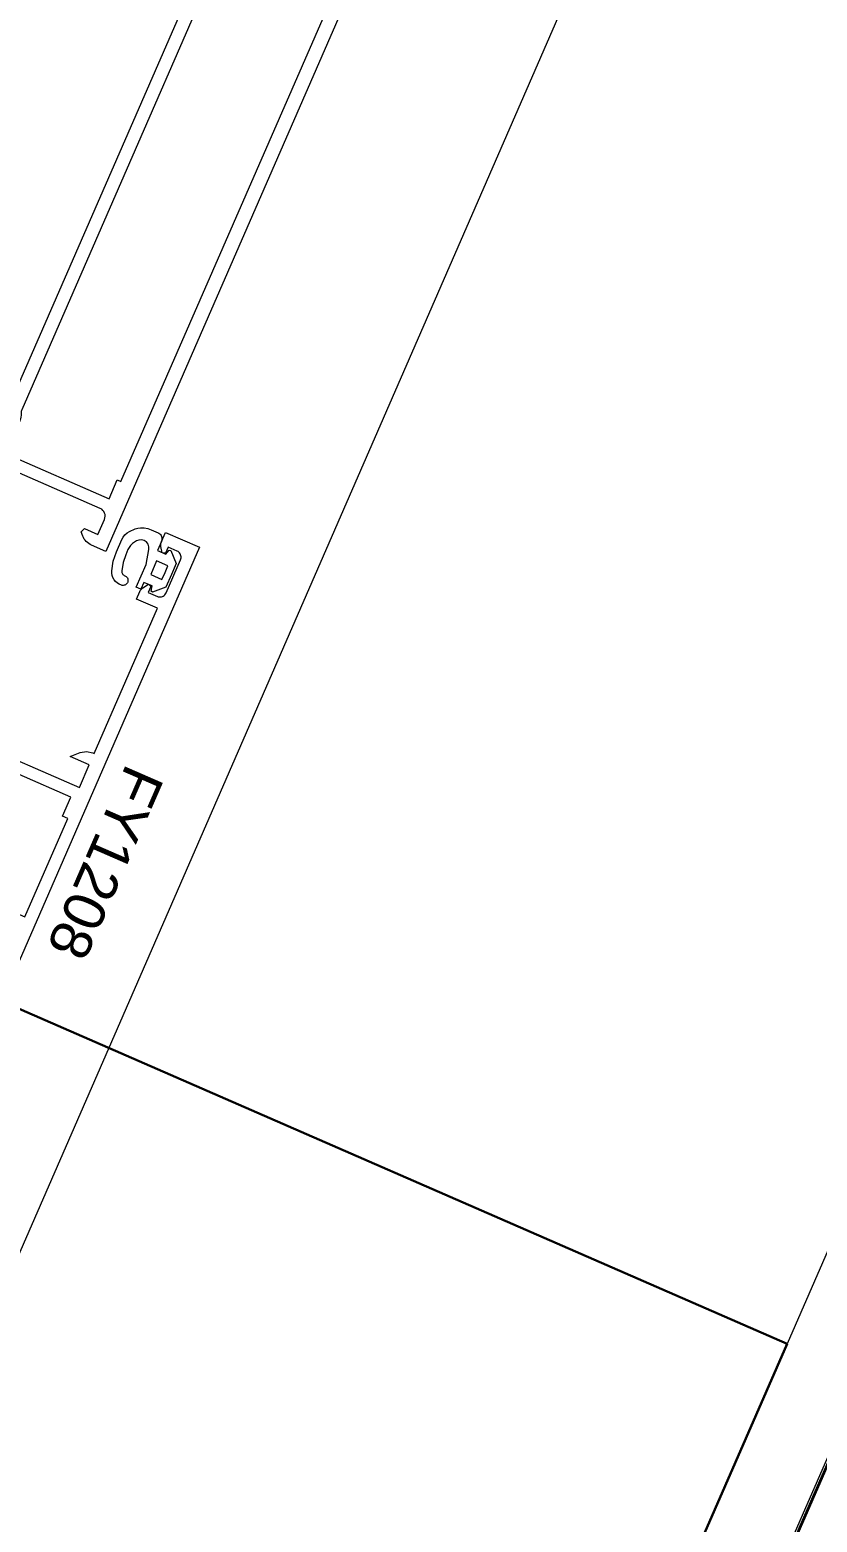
# Model space of a CAD drawing. Header units: millimetres. Extents: x -37281 to 954596, y -59787 to 956680.
# Drawn here: x 9270.8 to 9366.3, y -6551.4 to -6370.5 of the extents above; entities that cross this region are included whole.
import ezdxf

# ---------------------------------------------------------------- set-up
doc = ezdxf.new("R2010")
doc.units = ezdxf.units.MM
doc.header["$MEASUREMENT"] = 0
for name, color, linetype, lineweight in [('0_Pen_No__2', 8, 'Continuous', 15), ('0_Pen_No__7', 7, 'Continuous', 35), ('0_Pen_No__9', 7, 'Continuous', 13), ('New_A-25-M_Wall_Ext_Pen_No__87', 8, 'Continuous', 20), ('New_ArchiCAD Windows_Pen_No__3', 7, 'Continuous', 18)]:
    doc.layers.add(name, color=color, linetype=linetype, lineweight=lineweight)
doc.layers.add('0_Pen_No__40', color=7, linetype='Continuous', lineweight=35, true_color=0x2a2a2a)
doc.layers.add('New_ArchiCAD Windows_Pen_No__23', color=7, linetype='Continuous', lineweight=30, true_color=0x2a2a2a)
doc.layers.add('New_A-25-M_Wall_Ext', color=7, linetype='Continuous')
doc.layers.add('New_ArchiCAD Windows', color=7, linetype='Continuous')
doc.styles.add('GENERATED_STYLE_3', font='')
doc.styles.get('GENERATED_STYLE_3').set_extended_font_data('Arial')

# ---------------------------------------------------------------- blocks, each defined once
blk = doc.blocks.new('Wall_2_3', base_point=(10092.6, -4631.3))
at = {"layer": 'New_A-25-M_Wall_Ext_Pen_No__87', "linetype": 'Continuous', "flags": 128}
blk.add_lwpolyline([(2234.14, -22653.24), (10092.6, -4631.3)], dxfattribs=at)
blk = doc.blocks.new('Double Window 19[11]_3')
at = {"layer": 'New_ArchiCAD Windows_Pen_No__23', "linetype": 'Continuous'}
for p, q in [((9188.46, -6453.79), (9362.62, -6529.74)), ((9362.62, -6529.74), (9342.64, -6575.57))]:
    blk.add_line(p, q, dxfattribs=at)
at = {"layer": 'New_ArchiCAD Windows_Pen_No__3', "linetype": 'Continuous'}
for p, q in [((9171.94, -6992.06), (9731.52, -5708.75)), ((9702.37, -5750.59), (9362.62, -6529.74))]:
    blk.add_line(p, q, dxfattribs=at)
blk = doc.blocks.new('Wall_139_3', base_point=(10165.92, -4712.54))
at = {"layer": 'New_ArchiCAD Windows', "color": 251, "linetype": 'Continuous', "lineweight": 20, "true_color": 0x606060}
blk.add_blockref('Double Window 19[11]_3', (0, 0), dxfattribs=at)

msp = doc.modelspace()

# ---------------------------------------------------------------- linework, layer by layer
at = {"layer": '0_Pen_No__2', "linetype": 'Continuous', "flags": 128}
for points in [[(9324.01, -6332.9), (9280.04, -6433.73), (9278.31, -6432.97, -0.198912), (9277.24, -6431.87), (9277.04, -6431.34), (9277.44, -6430.95), (9279.09, -6431.67), (9279.88, -6429.84, 0.414214), (9279.37, -6428.52), (9267.27, -6423.25)], [(9304.76, -6336.76, 0.112281), (9304.5, -6337.12), (9269.86, -6416.56, 0.112281), (9269.78, -6416.99, -0.112281), (9269.61, -6417.89), (9267.87, -6421.87), (9280.43, -6427.35), (9281.42, -6425.06), (9281.88, -6425.26), (9319.06, -6340.01), (9318.6, -6339.81), (9319.6, -6337.52), (9307.91, -6332.42)], [(9269.08, -6414.33), (9302.34, -6338.07, 0.414214)]]:
    msp.add_lwpolyline(points, format="xyb", dxfattribs=at)
for points in [[(9263.83, -6456.66), (9276.84, -6462.33), (9278.04, -6459.58), (9275.73, -6458.57), (9276.93, -6458.1), (9277.7, -6457.96), (9278.46, -6458.13), (9278.64, -6458.21), (9286.32, -6440.61), (9283.75, -6439.49), (9284.15, -6438.58), (9284.22, -6438.45), (9284.31, -6438.32), (9284.42, -6438.22), (9284.54, -6438.13), (9285.22, -6437.71), (9285.51, -6437.96), (9285.19, -6438.7), (9286.29, -6439.18), (9286.4, -6439.22), (9286.53, -6439.24), (9286.65, -6439.24), (9286.78, -6439.23), (9286.9, -6439.19), (9287.01, -6439.13), (9287.11, -6439.06), (9287.2, -6438.97), (9287.28, -6438.87), (9287.34, -6438.76), (9289.1, -6434.73), (9289.14, -6434.61), (9289.16, -6434.49), (9289.16, -6434.36), (9289.15, -6434.24), (9289.11, -6434.12), (9289.05, -6434.01), (9288.98, -6433.9), (9288.9, -6433.81), (9288.8, -6433.74), (9288.68, -6433.68), (9287.58, -6433.2), (9287.26, -6433.93), (9286.89, -6433.89), (9286.73, -6433.11), (9286.71, -6432.96), (9286.71, -6432.81), (9286.74, -6432.66), (9286.79, -6432.51), (9287.27, -6431.42), (9291.39, -6433.22), (9259.82, -6505.64)], [(9287.99, -6436.52), (9287.32, -6438.06), (9285.72, -6438.68), (9285.54, -6438.54), (9285.64, -6437.91), (9284.63, -6437.47)]]:
    msp.add_lwpolyline(points, dxfattribs=at)
msp.add_lwpolyline([(9263.23, -6458.03), (9261.49, -6462.02), (9261.35, -6462.29), (9261.17, -6462.54), (9260.95, -6462.75), (9260.84, -6462.86), (9260.76, -6462.98), (9260.69, -6463.11), (9258.02, -6469.22), (9257.97, -6469.36), (9257.95, -6469.5), (9257.94, -6469.65), (9257.93, -6469.96), (9257.87, -6470.26), (9257.77, -6470.54), (9256.03, -6474.53), (9268.59, -6480.01), (9269.59, -6477.72), (9270.23, -6478), (9275.43, -6466.08), (9274.79, -6465.8), (9275.79, -6463.51)], close=True, dxfattribs=at)
at = {"layer": '0_Pen_No__40', "linetype": 'Continuous'}
msp.add_line((9735.36, -5700.74), (2596.69, -22071.98), dxfattribs=at)
at = {"layer": '0_Pen_No__9', "linetype": 'Continuous', "flags": 128}
msp.add_lwpolyline([(9284.63, -6437.47), (9284.27, -6438.3), (9283.72, -6438.06), (9284.92, -6435.31), (9285.26, -6433.49), (9285.27, -6433.33), (9285.26, -6433.16), (9285.22, -6433), (9285.16, -6432.84), (9285.07, -6432.7), (9284.96, -6432.58), (9284.83, -6432.48), (9284.68, -6432.39), (9284.52, -6432.34), (9284.36, -6432.31), (9284.06, -6432.36), (9283.77, -6432.46), (9283.5, -6432.6), (9283.26, -6432.78), (9283.04, -6432.99), (9282.86, -6433.24), (9282.72, -6433.5), (9282.45, -6434.13), (9282.13, -6435.08), (9281.97, -6436.07), (9281.97, -6436.16), (9281.98, -6436.26), (9282.01, -6436.35), (9282.06, -6436.43), (9282.12, -6436.51), (9282.18, -6436.58), (9282.26, -6436.63), (9282.35, -6436.67), (9282.44, -6436.72), (9282.52, -6436.78), (9282.6, -6436.85), (9282.65, -6436.94), (9282.7, -6437.03), (9282.72, -6437.13), (9282.73, -6437.24), (9282.72, -6437.34), (9282.7, -6437.44), (9282.65, -6437.53), (9282.6, -6437.62), (9282.52, -6437.7), (9282.44, -6437.76), (9282.35, -6437.8), (9282.25, -6437.83), (9282.15, -6437.84), (9282.04, -6437.84), (9281.94, -6437.82), (9281.68, -6437.71), (9281.44, -6437.56), (9281.23, -6437.37), (9281.05, -6437.15), (9280.91, -6436.9), (9280.82, -6436.63), (9280.77, -6436.36), (9280.76, -6436.07), (9280.95, -6434.91), (9281.33, -6433.79), (9281.99, -6432.28), (9282.15, -6431.98), (9282.36, -6431.71), (9282.61, -6431.48), (9282.9, -6431.3), (9283.59, -6430.99), (9283.92, -6430.89), (9284.25, -6430.86), (9284.69, -6430.88), (9285.12, -6430.96), (9285.54, -6431.1), (9286.37, -6431.47), (9286.48, -6431.53), (9286.59, -6431.6), (9286.67, -6431.69), (9286.74, -6431.8), (9286.8, -6431.91), (9286.84, -6432.03), (9286.85, -6432.16), (9286.85, -6432.28), (9286.83, -6432.4), (9286.79, -6432.52), (9286.31, -6433.62), (9287.32, -6434.06), (9287.71, -6433.57), (9287.94, -6433.6), (9288.57, -6435.2), (9287.99, -6436.52)], dxfattribs=at)
msp.add_lwpolyline([(9287.23, -6436.26), (9287.57, -6435.48), (9286.2, -6434.88), (9285.48, -6436.53), (9286.85, -6437.13)], close=True, dxfattribs=at)

# ---------------------------------------------------------------- block references
at = {"layer": 'New_A-25-M_Wall_Ext', "color": 250, "lineweight": 50, "true_color": 0x2a2a2a}
for name, p in [('Wall_139_3', (10165.92, -4712.54)), ('Wall_2_3', (10092.6, -4631.3))]:
    msp.add_blockref(name, p, dxfattribs=at)

# ---------------------------------------------------------------- texts
at = {"layer": '0_Pen_No__7', "linetype": 'Continuous', "insert": (9282.53, -6459.23), "char_height": 5, "attachment_point": 7, "rotation": 246.4404, "style": 'GENERATED_STYLE_3'}
msp.add_mtext('\\A1;{\\fArial|b0|i0|c0|p34;FY1208}', dxfattribs=at)

doc.saveas('drawing.dxf')
